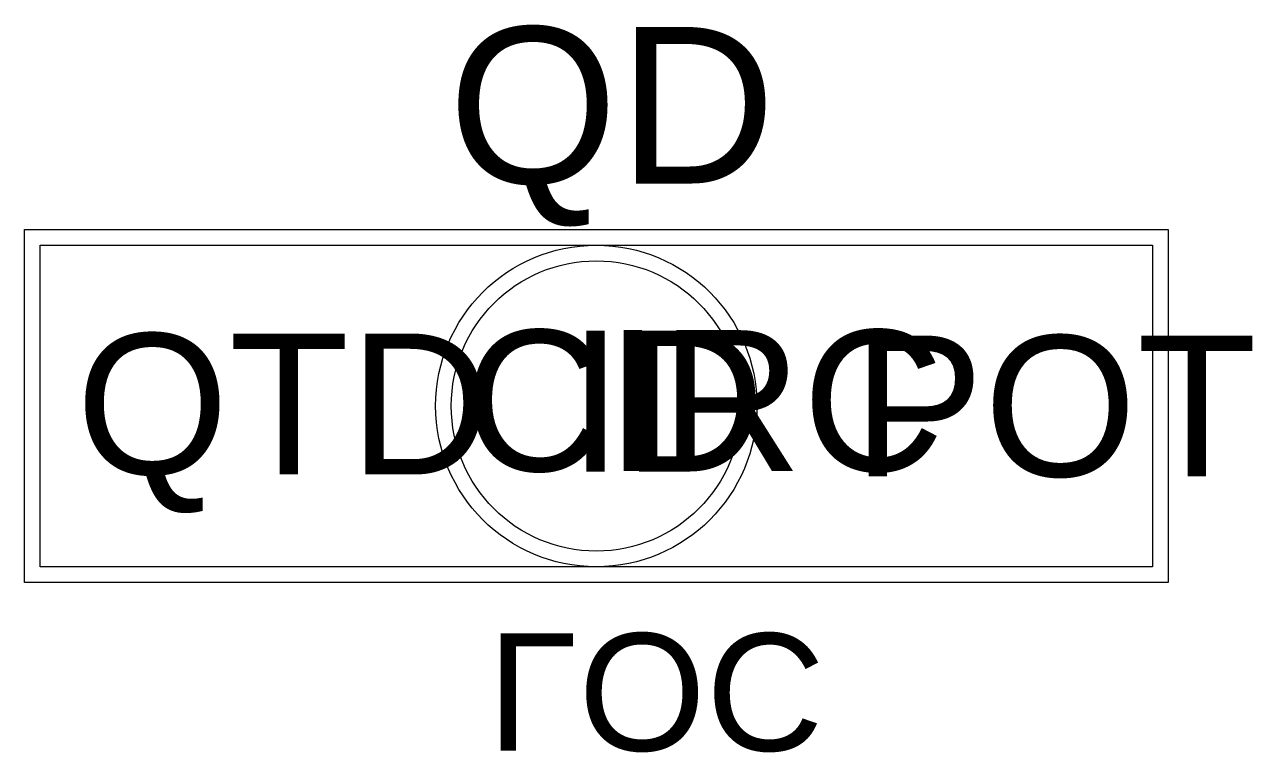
# Model space of a CAD drawing. Header units: millimetres. Extents: x 168.46 to 170.03, y 156.2 to 157.13.
import ezdxf

# ---------------------------------------------------------------- set-up
doc = ezdxf.new("R2010")
doc.units = ezdxf.units.MM
doc.header["$LTSCALE"] = 0.05
for name, color, linetype in [('018', 4, 'Continuous'), ('021', 1, 'Continuous'), ('05', 5, 'Continuous')]:
    doc.layers.add(name, color=color, linetype=linetype)
doc.styles.get("Standard").update_dxf_attribs({"font": 'ARIAL.TTF'})

msp = doc.modelspace()

# ---------------------------------------------------------------- texts
at = {"layer": '021', "text_generation_flag": 4, "flags": 1}
msp.add_attdef('LOC', (169.0482, 156.3563), '', height=0.15, dxfattribs=at)

# ---------------------------------------------------------------- wipeouts: each hides what was drawn before it
msp.add_wipeout([(168.4568, 156.872), (169.9184, 156.872), (169.9184, 156.4213), (168.4568, 156.4213)]).dxf.layer = '021'

# ---------------------------------------------------------------- next in the draw order: linework, layer by layer
msp.add_lwpolyline([(168.4568, 156.872), (169.9184, 156.872), (169.9184, 156.4213), (168.4568, 156.4213)], close=True)
at = {"layer": '018'}
msp.add_lwpolyline([(168.4768, 156.852), (169.8984, 156.852), (169.8984, 156.4413), (168.4768, 156.4413)], close=True, dxfattribs=at)
msp.add_circle((169.1876, 156.6466), 0.1854, dxfattribs=at)
at = {"layer": '021'}
msp.add_circle((169.1876, 156.6466), 0.2054, dxfattribs=at)

# ---------------------------------------------------------------- next in the draw order: texts
for tag, p, s in [('QTD', (168.5224, 156.5592), '2'), ('CIRC', (169.0177, 156.5635), '1'), ('ID', (169.1518, 156.5629), 'A'), ('POT', (169.5152, 156.5566), '40')]:
    msp.add_attdef(tag, p, s, height=0.18, dxfattribs=at)
at = {"layer": '05', "flags": 1}
msp.add_attdef('QD', (168.998, 156.9308), '1', height=0.2, dxfattribs=at)

doc.saveas('drawing.dxf')
